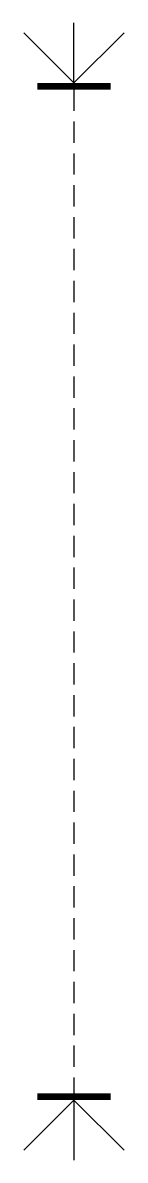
# Model space of a CAD drawing. Header units: millimetres. Extents: x -7 to 7, y -160 to 10.
import ezdxf

# ---------------------------------------------------------------- set-up
doc = ezdxf.new("R2010")
doc.units = ezdxf.units.MM
doc.linetypes.add('HIDDEN2', pattern=[4.7625, 3.175, -1.5875])

# ---------------------------------------------------------------- blocks, each defined once
blk = doc.blocks.new('*U2')
for p, q in [((0, 0), (0, 10)), ((0, -150), (0, -160))]:
    blk.add_line(p, q)
at = {"linetype": 'HIDDEN2'}
blk.add_line((0, 0), (0, -150), dxfattribs=at)
for points in [[(-7.5, 8.5), (0, 1), (7.5, 8.5)], [(-7.5, -158.5), (0, -151), (7.5, -158.5)]]:
    blk.add_lwpolyline(points)
at = {"const_width": 1}
for points in [[(-5.5, 0.5), (5.5, 0.5)], [(-5.5, -150.5), (5.5, -150.5)]]:
    blk.add_lwpolyline(points, dxfattribs=at)

msp = doc.modelspace()

# ---------------------------------------------------------------- block references
msp.add_blockref('*U2', (0, 0))

doc.saveas('drawing.dxf')
